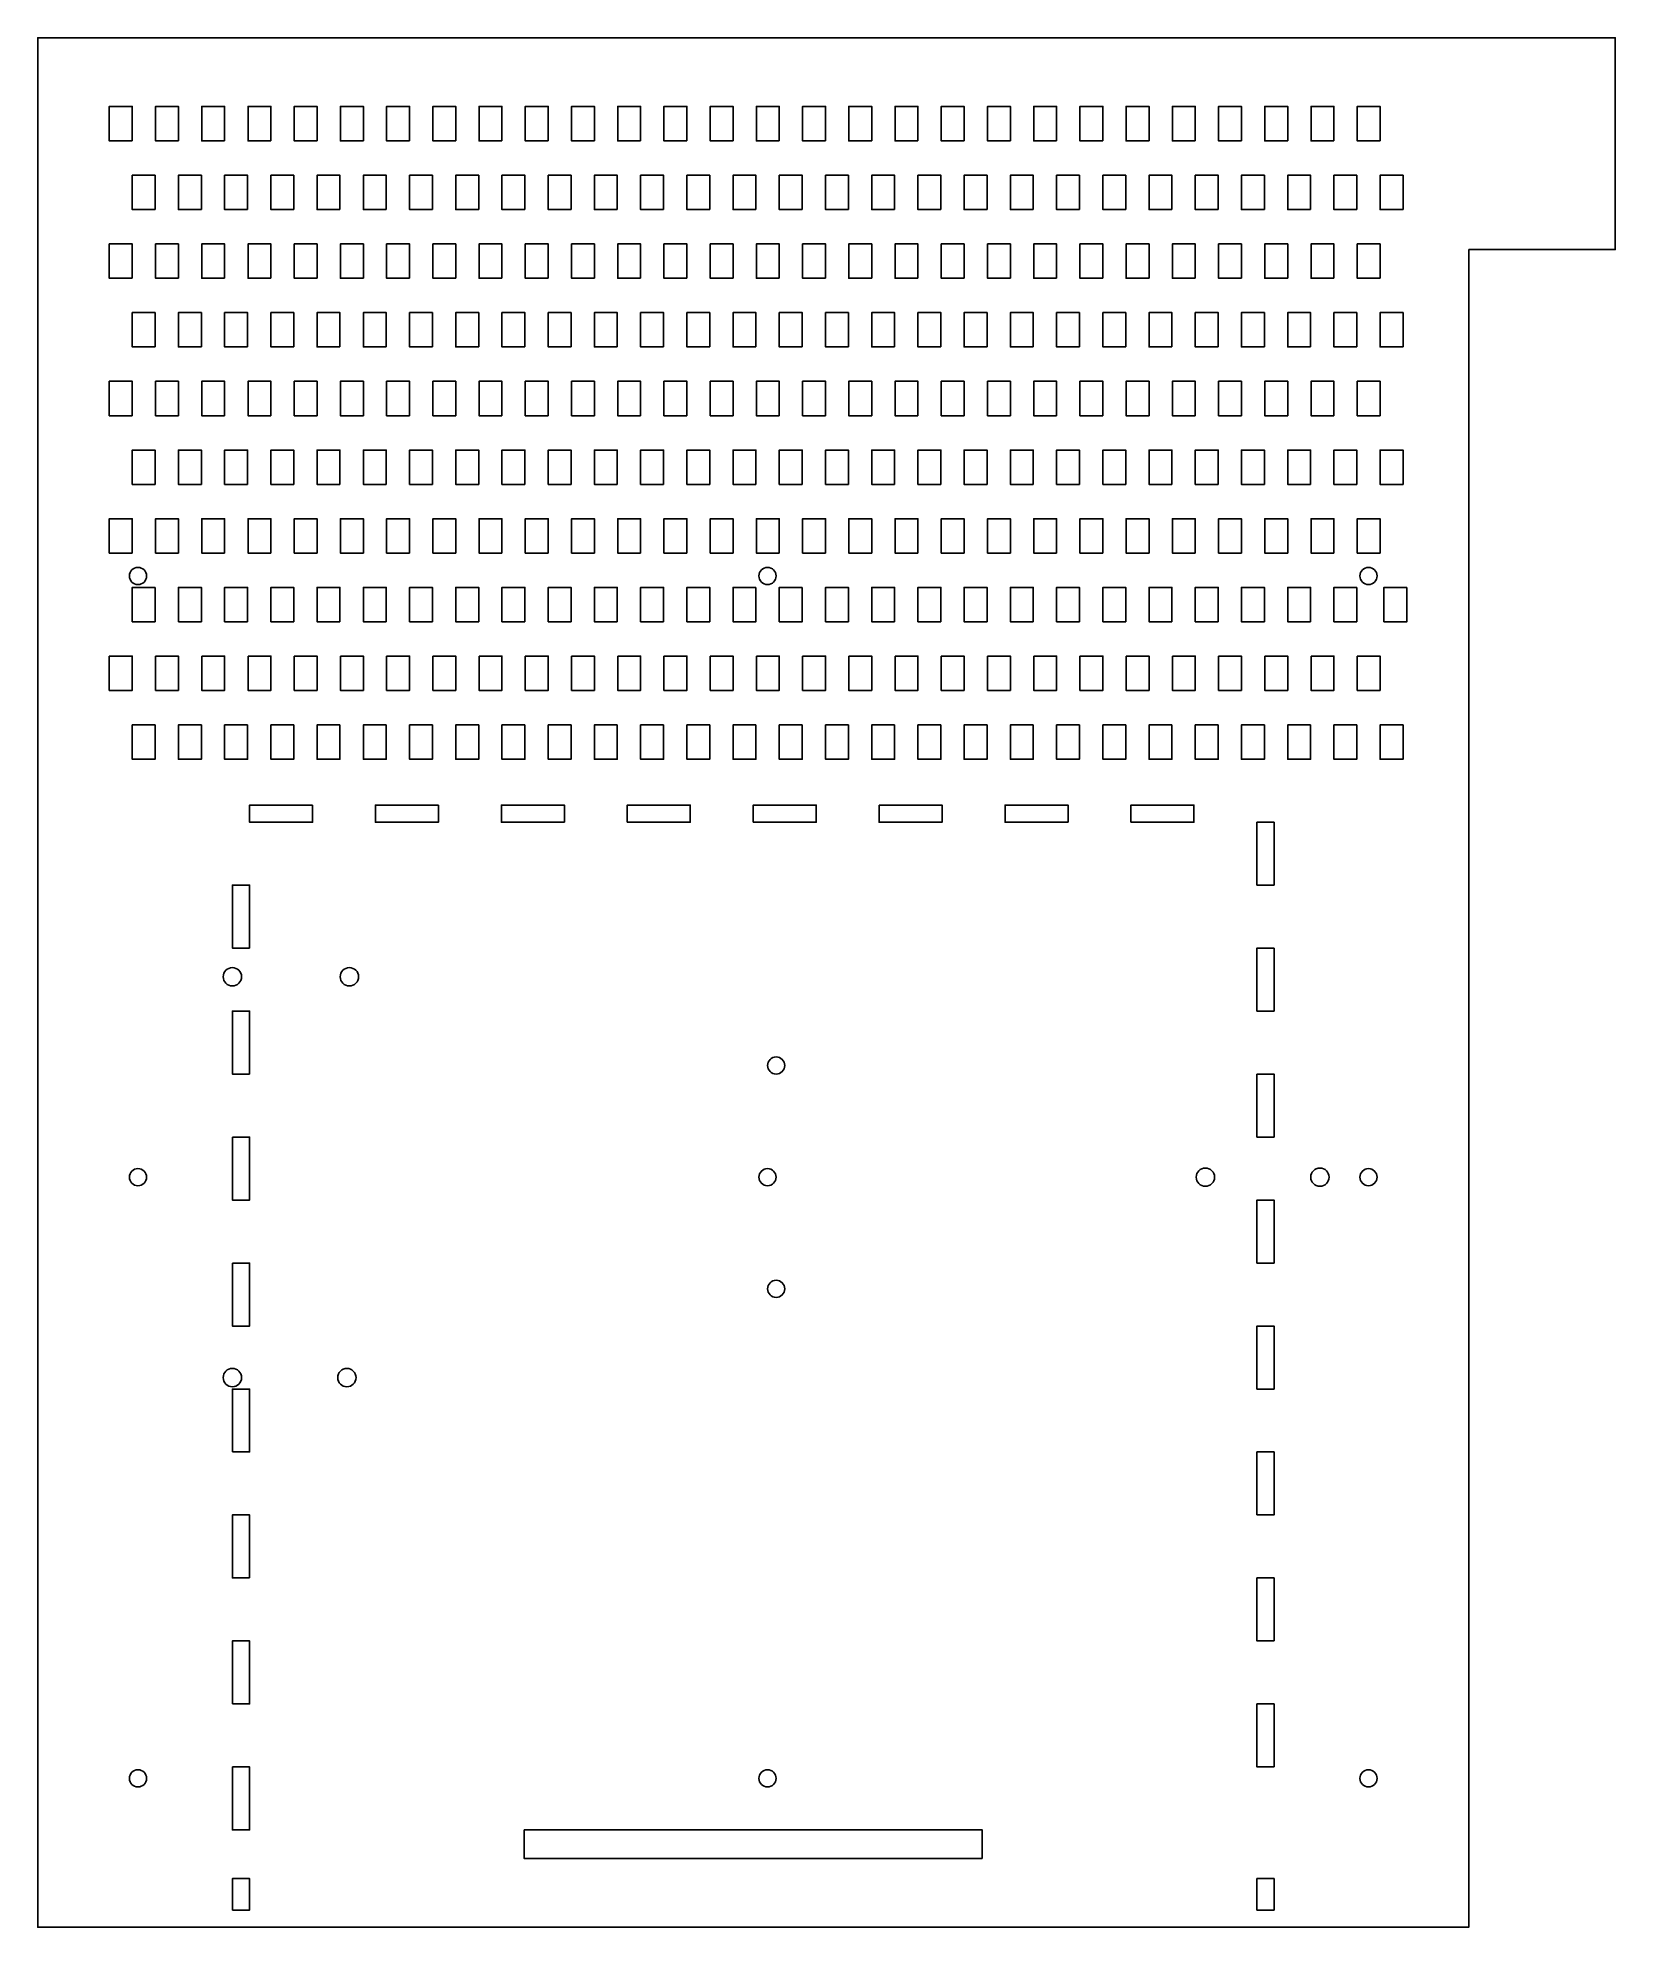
# Model space of a CAD drawing. Header units: millimetres. Extents: x 827 to 1103, y 5 to 335.
import ezdxf

# ---------------------------------------------------------------- set-up
doc = ezdxf.new("R2010")
doc.units = ezdxf.units.MM
doc.layers.get('0').update_dxf_attribs({"linetype": 'CONTINUOUS'})

msp = doc.modelspace()

# ---------------------------------------------------------------- linework, layer by layer
for points in [[(1077, 298), (1102.6, 298), (1102.6, 335), (827, 335), (827, 5), (1077, 5)], [(843.5, 317), (839.5, 317), (839.5, 323), (843.5, 323)], [(851.58, 317), (847.58, 317), (847.58, 323), (851.58, 323)], [(859.65, 317), (855.65, 317), (855.65, 323), (859.65, 323)], [(867.73, 317), (863.73, 317), (863.73, 323), (867.73, 323)], [(875.8, 317), (871.8, 317), (871.8, 323), (875.8, 323)], [(883.88, 317), (879.88, 317), (879.88, 323), (883.88, 323)], [(891.95, 317), (887.95, 317), (887.95, 323), (891.95, 323)], [(900.03, 317), (896.03, 317), (896.03, 323), (900.03, 323)], [(908.1, 317), (904.1, 317), (904.1, 323), (908.1, 323)], [(916.18, 317), (912.18, 317), (912.18, 323), (916.18, 323)], [(924.25, 317), (920.25, 317), (920.25, 323), (924.25, 323)], [(932.33, 317), (928.33, 317), (928.33, 323), (932.33, 323)], [(940.4, 317), (936.4, 317), (936.4, 323), (940.4, 323)], [(948.48, 317), (944.48, 317), (944.48, 323), (948.48, 323)], [(956.55, 317), (952.55, 317), (952.55, 323), (956.55, 323)], [(964.63, 317), (960.63, 317), (960.63, 323), (964.63, 323)], [(972.7, 317), (968.7, 317), (968.7, 323), (972.7, 323)], [(980.78, 317), (976.78, 317), (976.78, 323), (980.78, 323)], [(988.85, 317), (984.85, 317), (984.85, 323), (988.85, 323)], [(996.93, 317), (992.93, 317), (992.93, 323), (996.93, 323)], [(1005, 317), (1001, 317), (1001, 323), (1005, 323)], [(1013.08, 317), (1009.08, 317), (1009.08, 323), (1013.08, 323)], [(1021.15, 317), (1017.15, 317), (1017.15, 323), (1021.15, 323)], [(1029.23, 317), (1025.23, 317), (1025.23, 323), (1029.23, 323)], [(1037.3, 317), (1033.3, 317), (1033.3, 323), (1037.3, 323)], [(1045.38, 317), (1041.38, 317), (1041.38, 323), (1045.38, 323)], [(1053.45, 317), (1049.45, 317), (1049.45, 323), (1053.45, 323)], [(1061.53, 317), (1057.53, 317), (1057.53, 323), (1061.53, 323)], [(847.5, 305), (843.5, 305), (843.5, 311), (847.5, 311)], [(855.58, 305), (851.58, 305), (851.58, 311), (855.58, 311)], [(863.65, 305), (859.65, 305), (859.65, 311), (863.65, 311)], [(871.73, 305), (867.73, 305), (867.73, 311), (871.73, 311)], [(879.8, 305), (875.8, 305), (875.8, 311), (879.8, 311)], [(887.88, 305), (883.88, 305), (883.88, 311), (887.88, 311)], [(895.95, 305), (891.95, 305), (891.95, 311), (895.95, 311)], [(904.03, 305), (900.03, 305), (900.03, 311), (904.03, 311)], [(912.1, 305), (908.1, 305), (908.1, 311), (912.1, 311)], [(920.18, 305), (916.18, 305), (916.18, 311), (920.18, 311)], [(928.25, 305), (924.25, 305), (924.25, 311), (928.25, 311)], [(936.33, 305), (932.33, 305), (932.33, 311), (936.33, 311)], [(944.4, 305), (940.4, 305), (940.4, 311), (944.4, 311)], [(952.48, 305), (948.48, 305), (948.48, 311), (952.48, 311)], [(960.55, 305), (956.55, 305), (956.55, 311), (960.55, 311)], [(968.63, 305), (964.63, 305), (964.63, 311), (968.63, 311)], [(976.7, 305), (972.7, 305), (972.7, 311), (976.7, 311)], [(984.78, 305), (980.78, 305), (980.78, 311), (984.78, 311)], [(992.85, 305), (988.85, 305), (988.85, 311), (992.85, 311)], [(1000.93, 305), (996.93, 305), (996.93, 311), (1000.93, 311)], [(1009, 305), (1005, 305), (1005, 311), (1009, 311)], [(1017.08, 305), (1013.08, 305), (1013.08, 311), (1017.08, 311)], [(1025.15, 305), (1021.15, 305), (1021.15, 311), (1025.15, 311)], [(1033.23, 305), (1029.23, 305), (1029.23, 311), (1033.23, 311)], [(1041.3, 305), (1037.3, 305), (1037.3, 311), (1041.3, 311)], [(1049.38, 305), (1045.38, 305), (1045.38, 311), (1049.38, 311)], [(1057.45, 305), (1053.45, 305), (1053.45, 311), (1057.45, 311)], [(1065.53, 305), (1061.53, 305), (1061.53, 311), (1065.53, 311)], [(843.5, 293), (839.5, 293), (839.5, 299), (843.5, 299)], [(851.58, 293), (847.58, 293), (847.58, 299), (851.58, 299)], [(859.65, 293), (855.65, 293), (855.65, 299), (859.65, 299)], [(867.73, 293), (863.73, 293), (863.73, 299), (867.73, 299)], [(875.8, 293), (871.8, 293), (871.8, 299), (875.8, 299)], [(883.88, 293), (879.88, 293), (879.88, 299), (883.88, 299)], [(891.95, 293), (887.95, 293), (887.95, 299), (891.95, 299)], [(900.03, 293), (896.03, 293), (896.03, 299), (900.03, 299)], [(908.1, 293), (904.1, 293), (904.1, 299), (908.1, 299)], [(916.18, 293), (912.18, 293), (912.18, 299), (916.18, 299)], [(924.25, 293), (920.25, 293), (920.25, 299), (924.25, 299)], [(932.33, 293), (928.33, 293), (928.33, 299), (932.33, 299)], [(940.4, 293), (936.4, 293), (936.4, 299), (940.4, 299)], [(948.48, 293), (944.48, 293), (944.48, 299), (948.48, 299)], [(956.55, 293), (952.55, 293), (952.55, 299), (956.55, 299)], [(964.63, 293), (960.63, 293), (960.63, 299), (964.63, 299)], [(972.7, 293), (968.7, 293), (968.7, 299), (972.7, 299)], [(980.78, 293), (976.78, 293), (976.78, 299), (980.78, 299)], [(988.85, 293), (984.85, 293), (984.85, 299), (988.85, 299)], [(996.93, 293), (992.93, 293), (992.93, 299), (996.93, 299)], [(1005, 293), (1001, 293), (1001, 299), (1005, 299)], [(1013.08, 293), (1009.08, 293), (1009.08, 299), (1013.08, 299)], [(1021.15, 293), (1017.15, 293), (1017.15, 299), (1021.15, 299)], [(1029.23, 293), (1025.23, 293), (1025.23, 299), (1029.23, 299)], [(1037.3, 293), (1033.3, 293), (1033.3, 299), (1037.3, 299)], [(1045.38, 293), (1041.38, 293), (1041.38, 299), (1045.38, 299)], [(1053.45, 293), (1049.45, 293), (1049.45, 299), (1053.45, 299)], [(1061.53, 293), (1057.53, 293), (1057.53, 299), (1061.53, 299)], [(847.5, 281), (843.5, 281), (843.5, 287), (847.5, 287)], [(855.58, 281), (851.58, 281), (851.58, 287), (855.58, 287)], [(863.65, 281), (859.65, 281), (859.65, 287), (863.65, 287)], [(871.73, 281), (867.73, 281), (867.73, 287), (871.73, 287)], [(879.8, 281), (875.8, 281), (875.8, 287), (879.8, 287)], [(887.88, 281), (883.88, 281), (883.88, 287), (887.88, 287)], [(895.95, 281), (891.95, 281), (891.95, 287), (895.95, 287)], [(904.03, 281), (900.03, 281), (900.03, 287), (904.03, 287)], [(912.1, 281), (908.1, 281), (908.1, 287), (912.1, 287)], [(920.18, 281), (916.18, 281), (916.18, 287), (920.18, 287)], [(928.25, 281), (924.25, 281), (924.25, 287), (928.25, 287)], [(936.33, 281), (932.33, 281), (932.33, 287), (936.33, 287)], [(944.4, 281), (940.4, 281), (940.4, 287), (944.4, 287)], [(952.48, 281), (948.48, 281), (948.48, 287), (952.48, 287)], [(960.55, 281), (956.55, 281), (956.55, 287), (960.55, 287)], [(968.63, 281), (964.63, 281), (964.63, 287), (968.63, 287)], [(976.7, 281), (972.7, 281), (972.7, 287), (976.7, 287)], [(984.78, 281), (980.78, 281), (980.78, 287), (984.78, 287)], [(992.85, 281), (988.85, 281), (988.85, 287), (992.85, 287)], [(1000.93, 281), (996.93, 281), (996.93, 287), (1000.93, 287)], [(1009, 281), (1005, 281), (1005, 287), (1009, 287)], [(1017.08, 281), (1013.08, 281), (1013.08, 287), (1017.08, 287)], [(1025.15, 281), (1021.15, 281), (1021.15, 287), (1025.15, 287)], [(1033.23, 281), (1029.23, 281), (1029.23, 287), (1033.23, 287)], [(1041.3, 281), (1037.3, 281), (1037.3, 287), (1041.3, 287)], [(1049.38, 281), (1045.38, 281), (1045.38, 287), (1049.38, 287)], [(1057.45, 281), (1053.45, 281), (1053.45, 287), (1057.45, 287)], [(1065.53, 281), (1061.53, 281), (1061.53, 287), (1065.53, 287)], [(843.5, 269), (839.5, 269), (839.5, 275), (843.5, 275)], [(851.58, 269), (847.58, 269), (847.58, 275), (851.58, 275)], [(859.65, 269), (855.65, 269), (855.65, 275), (859.65, 275)], [(867.73, 269), (863.73, 269), (863.73, 275), (867.73, 275)], [(875.8, 269), (871.8, 269), (871.8, 275), (875.8, 275)], [(883.88, 269), (879.88, 269), (879.88, 275), (883.88, 275)], [(891.95, 269), (887.95, 269), (887.95, 275), (891.95, 275)], [(900.03, 269), (896.03, 269), (896.03, 275), (900.03, 275)], [(908.1, 269), (904.1, 269), (904.1, 275), (908.1, 275)], [(916.18, 269), (912.18, 269), (912.18, 275), (916.18, 275)], [(924.25, 269), (920.25, 269), (920.25, 275), (924.25, 275)], [(932.33, 269), (928.33, 269), (928.33, 275), (932.33, 275)], [(940.4, 269), (936.4, 269), (936.4, 275), (940.4, 275)], [(948.48, 269), (944.48, 269), (944.48, 275), (948.48, 275)], [(956.55, 269), (952.55, 269), (952.55, 275), (956.55, 275)], [(964.63, 269), (960.63, 269), (960.63, 275), (964.63, 275)], [(972.7, 269), (968.7, 269), (968.7, 275), (972.7, 275)], [(980.78, 269), (976.78, 269), (976.78, 275), (980.78, 275)], [(988.85, 269), (984.85, 269), (984.85, 275), (988.85, 275)], [(996.93, 269), (992.93, 269), (992.93, 275), (996.93, 275)], [(1005, 269), (1001, 269), (1001, 275), (1005, 275)], [(1013.08, 269), (1009.08, 269), (1009.08, 275), (1013.08, 275)], [(1021.15, 269), (1017.15, 269), (1017.15, 275), (1021.15, 275)], [(1029.23, 269), (1025.23, 269), (1025.23, 275), (1029.23, 275)], [(1037.3, 269), (1033.3, 269), (1033.3, 275), (1037.3, 275)], [(1045.38, 269), (1041.38, 269), (1041.38, 275), (1045.38, 275)], [(1053.45, 269), (1049.45, 269), (1049.45, 275), (1053.45, 275)], [(1061.53, 269), (1057.53, 269), (1057.53, 275), (1061.53, 275)], [(847.5, 257), (843.5, 257), (843.5, 263), (847.5, 263)], [(855.58, 257), (851.58, 257), (851.58, 263), (855.58, 263)], [(863.65, 257), (859.65, 257), (859.65, 263), (863.65, 263)], [(871.73, 257), (867.73, 257), (867.73, 263), (871.73, 263)], [(879.8, 257), (875.8, 257), (875.8, 263), (879.8, 263)], [(887.88, 257), (883.88, 257), (883.88, 263), (887.88, 263)], [(895.95, 257), (891.95, 257), (891.95, 263), (895.95, 263)], [(904.03, 257), (900.03, 257), (900.03, 263), (904.03, 263)], [(912.1, 257), (908.1, 257), (908.1, 263), (912.1, 263)], [(920.18, 257), (916.18, 257), (916.18, 263), (920.18, 263)], [(928.25, 257), (924.25, 257), (924.25, 263), (928.25, 263)], [(936.33, 257), (932.33, 257), (932.33, 263), (936.33, 263)], [(944.4, 257), (940.4, 257), (940.4, 263), (944.4, 263)], [(952.48, 257), (948.48, 257), (948.48, 263), (952.48, 263)], [(960.55, 257), (956.55, 257), (956.55, 263), (960.55, 263)], [(968.63, 257), (964.63, 257), (964.63, 263), (968.63, 263)], [(976.7, 257), (972.7, 257), (972.7, 263), (976.7, 263)], [(984.78, 257), (980.78, 257), (980.78, 263), (984.78, 263)], [(992.85, 257), (988.85, 257), (988.85, 263), (992.85, 263)], [(1000.93, 257), (996.93, 257), (996.93, 263), (1000.93, 263)], [(1009, 257), (1005, 257), (1005, 263), (1009, 263)], [(1017.08, 257), (1013.08, 257), (1013.08, 263), (1017.08, 263)], [(1025.15, 257), (1021.15, 257), (1021.15, 263), (1025.15, 263)], [(1033.23, 257), (1029.23, 257), (1029.23, 263), (1033.23, 263)], [(1041.3, 257), (1037.3, 257), (1037.3, 263), (1041.3, 263)], [(1049.38, 257), (1045.38, 257), (1045.38, 263), (1049.38, 263)], [(1057.45, 257), (1053.45, 257), (1053.45, 263), (1057.45, 263)], [(1065.53, 257), (1061.53, 257), (1061.53, 263), (1065.53, 263)], [(843.5, 245), (839.5, 245), (839.5, 251), (843.5, 251)], [(851.58, 245), (847.58, 245), (847.58, 251), (851.58, 251)], [(859.65, 245), (855.65, 245), (855.65, 251), (859.65, 251)], [(867.73, 245), (863.73, 245), (863.73, 251), (867.73, 251)], [(875.8, 245), (871.8, 245), (871.8, 251), (875.8, 251)], [(883.88, 245), (879.88, 245), (879.88, 251), (883.88, 251)], [(891.95, 245), (887.95, 245), (887.95, 251), (891.95, 251)], [(900.03, 245), (896.03, 245), (896.03, 251), (900.03, 251)], [(908.1, 245), (904.1, 245), (904.1, 251), (908.1, 251)], [(916.18, 245), (912.18, 245), (912.18, 251), (916.18, 251)], [(924.25, 245), (920.25, 245), (920.25, 251), (924.25, 251)], [(932.33, 245), (928.33, 245), (928.33, 251), (932.33, 251)], [(940.4, 245), (936.4, 245), (936.4, 251), (940.4, 251)], [(948.48, 245), (944.48, 245), (944.48, 251), (948.48, 251)], [(956.55, 245), (952.55, 245), (952.55, 251), (956.55, 251)], [(964.63, 245), (960.63, 245), (960.63, 251), (964.63, 251)], [(972.7, 245), (968.7, 245), (968.7, 251), (972.7, 251)], [(980.78, 245), (976.78, 245), (976.78, 251), (980.78, 251)], [(988.85, 245), (984.85, 245), (984.85, 251), (988.85, 251)], [(996.93, 245), (992.93, 245), (992.93, 251), (996.93, 251)], [(1005, 245), (1001, 245), (1001, 251), (1005, 251)], [(1013.08, 245), (1009.08, 245), (1009.08, 251), (1013.08, 251)], [(1021.15, 245), (1017.15, 245), (1017.15, 251), (1021.15, 251)], [(1029.23, 245), (1025.23, 245), (1025.23, 251), (1029.23, 251)], [(1037.3, 245), (1033.3, 245), (1033.3, 251), (1037.3, 251)], [(1045.38, 245), (1041.38, 245), (1041.38, 251), (1045.38, 251)], [(1053.45, 245), (1049.45, 245), (1049.45, 251), (1053.45, 251)], [(1061.53, 245), (1057.53, 245), (1057.53, 251), (1061.53, 251)], [(847.5, 239), (847.5, 233), (843.5, 233), (843.5, 239)], [(851.58, 233), (851.58, 239), (855.58, 239), (855.58, 233)], [(863.65, 233), (859.65, 233), (859.65, 239), (863.65, 239)], [(871.73, 233), (867.73, 233), (867.73, 239), (871.73, 239)], [(879.8, 233), (875.8, 233), (875.8, 239), (879.8, 239)], [(887.88, 233), (883.88, 233), (883.88, 239), (887.88, 239)], [(895.95, 233), (891.95, 233), (891.95, 239), (895.95, 239)], [(904.03, 233), (900.03, 233), (900.03, 239), (904.03, 239)], [(912.1, 233), (908.1, 233), (908.1, 239), (912.1, 239)], [(920.18, 233), (916.18, 233), (916.18, 239), (920.18, 239)], [(928.25, 233), (924.25, 233), (924.25, 239), (928.25, 239)], [(936.33, 233), (932.33, 233), (932.33, 239), (936.33, 239)], [(944.4, 233), (940.4, 233), (940.4, 239), (944.4, 239)], [(952.48, 239), (952.48, 233), (948.48, 233), (948.48, 239)], [(960.55, 239), (960.55, 233), (956.55, 233), (956.55, 239)], [(968.63, 233), (964.63, 233), (964.63, 239), (968.63, 239)], [(976.7, 233), (972.7, 233), (972.7, 239), (976.7, 239)], [(984.78, 233), (980.78, 233), (980.78, 239), (984.78, 239)], [(992.85, 233), (988.85, 233), (988.85, 239), (992.85, 239)], [(1000.93, 233), (996.93, 233), (996.93, 239), (1000.93, 239)], [(1009, 233), (1005, 233), (1005, 239), (1009, 239)], [(1017.08, 233), (1013.08, 233), (1013.08, 239), (1017.08, 239)], [(1025.15, 233), (1021.15, 233), (1021.15, 239), (1025.15, 239)], [(1033.23, 233), (1029.23, 233), (1029.23, 239), (1033.23, 239)], [(1041.3, 233), (1037.3, 233), (1037.3, 239), (1041.3, 239)], [(1049.38, 233), (1045.38, 233), (1045.38, 239), (1049.38, 239)], [(1057.45, 239), (1057.45, 233), (1053.45, 233), (1053.45, 239)], [(1066.2, 239), (1066.2, 233), (1062.2, 233), (1062.2, 239)], [(839.5, 227), (843.5, 227), (843.5, 221), (839.5, 221)], [(847.58, 227), (851.58, 227), (851.58, 221), (847.58, 221)], [(855.65, 227), (859.65, 227), (859.65, 221), (855.65, 221)], [(863.73, 227), (867.73, 227), (867.73, 221), (863.73, 221)], [(871.8, 227), (875.8, 227), (875.8, 221), (871.8, 221)], [(879.88, 227), (883.88, 227), (883.88, 221), (879.88, 221)], [(887.95, 227), (891.95, 227), (891.95, 221), (887.95, 221)], [(896.03, 227), (900.03, 227), (900.03, 221), (896.03, 221)], [(904.1, 227), (908.1, 227), (908.1, 221), (904.1, 221)], [(912.18, 227), (916.18, 227), (916.18, 221), (912.18, 221)], [(920.25, 227), (924.25, 227), (924.25, 221), (920.25, 221)], [(928.33, 227), (932.33, 227), (932.33, 221), (928.33, 221)], [(936.4, 227), (940.4, 227), (940.4, 221), (936.4, 221)], [(944.48, 227), (948.48, 227), (948.48, 221), (944.48, 221)], [(952.55, 227), (956.55, 227), (956.55, 221), (952.55, 221)], [(960.63, 227), (964.63, 227), (964.63, 221), (960.63, 221)], [(968.7, 227), (972.7, 227), (972.7, 221), (968.7, 221)], [(976.78, 227), (980.78, 227), (980.78, 221), (976.78, 221)], [(984.85, 227), (988.85, 227), (988.85, 221), (984.85, 221)], [(992.93, 227), (996.93, 227), (996.93, 221), (992.93, 221)], [(1001, 227), (1005, 227), (1005, 221), (1001, 221)], [(1009.08, 227), (1013.08, 227), (1013.08, 221), (1009.08, 221)], [(1017.15, 227), (1021.15, 227), (1021.15, 221), (1017.15, 221)], [(1025.23, 227), (1029.23, 227), (1029.23, 221), (1025.23, 221)], [(1033.3, 227), (1037.3, 227), (1037.3, 221), (1033.3, 221)], [(1041.38, 227), (1045.38, 227), (1045.38, 221), (1041.38, 221)], [(1049.45, 227), (1053.45, 227), (1053.45, 221), (1049.45, 221)], [(1057.53, 227), (1061.53, 227), (1061.53, 221), (1057.53, 221)], [(847.5, 215), (847.5, 209), (843.5, 209), (843.5, 215)], [(855.58, 215), (855.58, 209), (851.58, 209), (851.58, 215)], [(863.65, 215), (863.65, 209), (859.65, 209), (859.65, 215)], [(871.73, 215), (871.73, 209), (867.73, 209), (867.73, 215)], [(879.8, 215), (879.8, 209), (875.8, 209), (875.8, 215)], [(887.88, 215), (887.88, 209), (883.88, 209), (883.88, 215)], [(895.95, 215), (895.95, 209), (891.95, 209), (891.95, 215)], [(904.03, 215), (904.03, 209), (900.03, 209), (900.03, 215)], [(912.1, 215), (912.1, 209), (908.1, 209), (908.1, 215)], [(920.18, 215), (920.18, 209), (916.18, 209), (916.18, 215)], [(928.25, 215), (928.25, 209), (924.25, 209), (924.25, 215)], [(936.33, 215), (936.33, 209), (932.33, 209), (932.33, 215)], [(944.4, 215), (944.4, 209), (940.4, 209), (940.4, 215)], [(952.48, 215), (952.48, 209), (948.48, 209), (948.48, 215)], [(960.55, 215), (960.55, 209), (956.55, 209), (956.55, 215)], [(968.63, 215), (968.63, 209), (964.63, 209), (964.63, 215)], [(976.7, 215), (976.7, 209), (972.7, 209), (972.7, 215)], [(984.78, 215), (984.78, 209), (980.78, 209), (980.78, 215)], [(992.85, 215), (992.85, 209), (988.85, 209), (988.85, 215)], [(1000.93, 215), (1000.93, 209), (996.93, 209), (996.93, 215)], [(1009, 215), (1009, 209), (1005, 209), (1005, 215)], [(1017.08, 215), (1017.08, 209), (1013.08, 209), (1013.08, 215)], [(1025.15, 215), (1025.15, 209), (1021.15, 209), (1021.15, 215)], [(1033.23, 215), (1033.23, 209), (1029.23, 209), (1029.23, 215)], [(1041.3, 215), (1041.3, 209), (1037.3, 209), (1037.3, 215)], [(1049.38, 215), (1049.38, 209), (1045.38, 209), (1045.38, 215)], [(1057.45, 215), (1057.45, 209), (1053.45, 209), (1053.45, 215)], [(1065.53, 215), (1065.53, 209), (1061.53, 209), (1061.53, 215)], [(875, 201), (875, 198), (864, 198), (864, 201)], [(897, 201), (897, 198), (886, 198), (886, 201)], [(919, 198), (908, 198), (908, 201), (919, 201)], [(930, 198), (930, 201), (941, 201), (941, 198)], [(952, 198), (952, 201), (963, 201), (963, 198)], [(974, 201), (985, 201), (985, 198), (974, 198)], [(1007, 198), (996, 198), (996, 201), (1007, 201)], [(1018, 198), (1018, 201), (1029, 201), (1029, 198)], [(1040, 187), (1040, 198), (1043, 198), (1043, 187)], [(864, 176), (861, 176), (861, 187), (864, 187)], [(1043, 176), (1043, 165), (1040, 165), (1040, 176)], [(864, 154), (861, 154), (861, 165), (864, 165)], [(1040, 154), (1043, 154), (1043, 143), (1040, 143)], [(861, 143), (864, 143), (864, 132), (861, 132)], [(1043, 121), (1040, 121), (1040, 132), (1043, 132)], [(861, 121), (864, 121), (864, 110), (861, 110)], [(1040, 99), (1040, 110), (1043, 110), (1043, 99)], [(861, 88), (861, 99), (864, 99), (864, 88)], [(1040, 77), (1040, 88), (1043, 88), (1043, 77)], [(864, 66), (861, 66), (861, 77), (864, 77)], [(1043, 55), (1040, 55), (1040, 66), (1043, 66)], [(861, 44), (861, 55), (864, 55), (864, 44)], [(1043, 33), (1040, 33), (1040, 44), (1043, 44)], [(861, 33), (864, 33), (864, 22), (861, 22)], [(992, 17), (912, 17), (912, 22), (992, 22)], [(861, 8), (861, 13.5), (864, 13.5), (864, 8)], [(1040, 13.5), (1043, 13.5), (1043, 8), (1040, 8)]]:
    msp.add_lwpolyline(points, close=True)
for centre, radius in [((844.5, 241), 1.5), ((954.5, 241), 1.5), ((1059.5, 241), 1.5), ((861, 171), 1.6), ((881.45, 171), 1.6), ((956, 155.5), 1.5), ((844.5, 136), 1.5), ((954.5, 136), 1.5), ((1031, 136), 1.6), ((1051, 136), 1.6), ((1059.5, 136), 1.5), ((956, 116.5), 1.5), ((861, 101), 1.6), ((881, 101), 1.6), ((844.5, 31), 1.5), ((954.5, 31), 1.5), ((1059.5, 31), 1.5)]:
    msp.add_circle(centre, radius)

doc.saveas('drawing.dxf')
